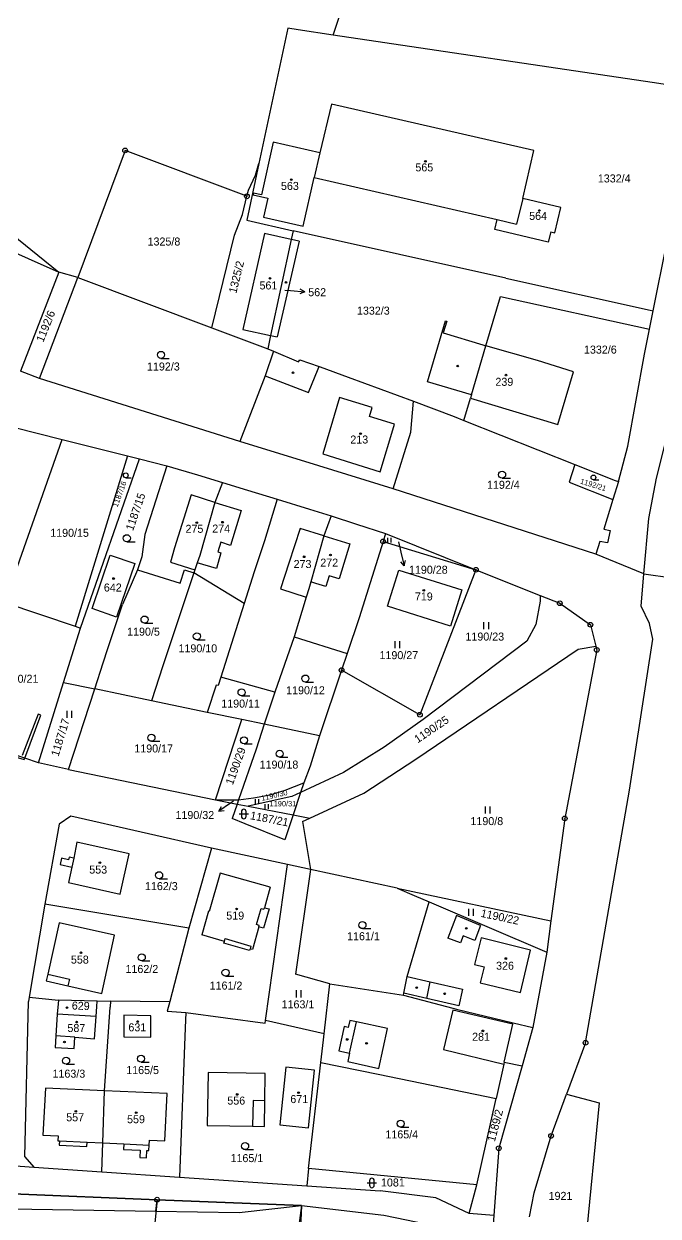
# Model space of a CAD drawing. Extents: x -820725 to -814908, y -1038210 to -1035296.
# Drawn here: x -818620.6 to -818485.9, y -1036853.6 to -1036600.3 of the extents above; entities that cross this region are included whole.
import ezdxf
from ezdxf.enums import TextEntityAlignment as Align

# ---------------------------------------------------------------- set-up
doc = ezdxf.new("R2010")
doc.units = 0
doc.header["$MEASUREMENT"] = 0
doc.linetypes.add('0_051C', pattern=[0])
for name, color, linetype in [('1029', 1, 'CONTINUOUS'), ('105', 1, 'CONTINUOUS'), ('18', 1, 'CONTINUOUS'), ('21800', 1, 'CONTINUOUS'), ('21900', 1, 'CONTINUOUS'), ('23700', 1, 'CONTINUOUS'), ('304', 1, 'CONTINUOUS'), ('306', 1, 'CONTINUOUS'), ('316', 1, 'CONTINUOUS'), ('402', 1, 'CONTINUOUS'), ('404', 1, 'CONTINUOUS')]:
    doc.layers.add(name, color=color, linetype=linetype)

# ---------------------------------------------------------------- blocks, each defined once
blk = doc.blocks.new('4_02$0')
at = {"layer": '404', "color": 255, "linetype": 'Continuous'}
blk.add_circle((-0.01, 0), 0.175, dxfattribs=at)
blk = doc.blocks.new('1029$1')
at = {"layer": '1029', "color": 6, "linetype": 'Continuous'}
for p, q in [((0, 3), (-0.5, 2)), ((0, 0), (0, 3)), ((0, 3), (0.5, 2))]:
    blk.add_line(p, q, dxfattribs=at)
blk = doc.blocks.new('3_04$3')
at = {"layer": '304', "color": 255, "linetype": 'Continuous'}
blk.add_line((0.01, 0), (1.76, 0), dxfattribs=at)
blk.add_circle((0.01, 0.75), 0.75, dxfattribs=at)
blk = doc.blocks.new('3_06$2')
at = {"layer": '306', "color": 255, "linetype": 'Continuous'}
for p, q in [((-0.51, 0), (-0.51, 1.5)), ((0.49, 0), (0.49, 1.5))]:
    blk.add_line(p, q, dxfattribs=at)
blk = doc.blocks.new('3_16$4')
at = {"layer": '316', "color": 255, "linetype": 'Continuous'}
for p, q in [((-1, 1), (1, 1)), ((-0.5, 1.5), (-0.5, 0.5)), ((0.5, 0.5), (0.5, 1.5))]:
    blk.add_line(p, q, dxfattribs=at)
for centre, start, end in [((0, 1.5), 0, 180), ((0, 0.5), 180, 359.9879)]:
    blk.add_arc(centre, 0.5, start, end, dxfattribs=at)
blk = doc.blocks.new('1_05$13')
at = {"layer": '105', "color": 3, "linetype": 'Continuous'}
for radius in [0.5, 0.0303]:
    blk.add_circle((0, 0), radius, dxfattribs=at)

msp = doc.modelspace()

# ---------------------------------------------------------------- linework, layer by layer
at = {"layer": '1029', "color": 255, "linetype": 'Continuous'}
for p, q in [((-818565.22, -1036656.83), (-818563.98, -1036656.94)), ((-818541.1, -1036710.3), (-818540.56, -1036712.49)), ((-818576.1, -1036765.45), (-818576.71, -1036765.85))]:
    msp.add_line(p, q, dxfattribs=at)
at = {"layer": '21800', "color": 255, "linetype": 'Continuous'}
for p, q in [((-818525.58, -1036679.07), (-818522.5, -1036668.67)), ((-818560.15, -1036678.61), (-818558.15, -1036673.6)), ((-818558.15, -1036673.6), (-818557.94, -1036673.07)), ((-818569.35, -1036675.08), (-818560.15, -1036678.61)), ((-818553.59, -1036679.64), (-818554.16, -1036681.55)), ((-818546.63, -1036681.78), (-818553.59, -1036679.64)), ((-818554.16, -1036681.55), (-818557.15, -1036691.66)), ((-818547.22, -1036683.68), (-818546.63, -1036681.78)), ((-818541.89, -1036685.33), (-818547.22, -1036683.68)), ((-818544.99, -1036695.45), (-818542.03, -1036685.8)), ((-818542.03, -1036685.8), (-818541.89, -1036685.33)), ((-818557.15, -1036691.66), (-818544.99, -1036695.45)), ((-818585.13, -1036700.37), (-818588.62, -1036711.63)), ((-818580.07, -1036701.99), (-818585.13, -1036700.37)), ((-818580.07, -1036701.99), (-818574.5, -1036703.67)), ((-818574.5, -1036703.67), (-818576.75, -1036711.1)), ((-818561.98, -1036707.46), (-818564.36, -1036714.87)), ((-818556.91, -1036709.08), (-818561.98, -1036707.46)), ((-818578.81, -1036710.41), (-818579.45, -1036712.48)), ((-818576.75, -1036711.1), (-818578.81, -1036710.41)), ((-818556.91, -1036709.08), (-818551.42, -1036710.75)), ((-818578.77, -1036712.69), (-818579.71, -1036715.96)), ((-818579.45, -1036712.48), (-818578.77, -1036712.69)), ((-818551.42, -1036710.75), (-818553.64, -1036718.17)), ((-818579.71, -1036715.96), (-818583.81, -1036714.8)), ((-818564.36, -1036714.87), (-818566.12, -1036720.34)), ((-818555.81, -1036717.52), (-818556.52, -1036719.8)), ((-818553.64, -1036718.17), (-818555.81, -1036717.52)), ((-818566.12, -1036720.34), (-818560.68, -1036722.08)), ((-818558.59, -1036719.15), (-818559.71, -1036718.8)), ((-818556.52, -1036719.8), (-818558.59, -1036719.15)), ((-818610.05, -1036777.54), (-818610.47, -1036779.4)), ((-818571.2, -1036791.64), (-818570.22, -1036788.21)), ((-818570.22, -1036788.21), (-818569.64, -1036788.37)), ((-818569.64, -1036788.37), (-818569.54, -1036788.04)), ((-818528.77, -1036789.67), (-818530.58, -1036794.52)), ((-818523.63, -1036791.84), (-818528.77, -1036789.67)), ((-818570.63, -1036791.8), (-818571.2, -1036791.64)), ((-818570.71, -1036792.09), (-818570.63, -1036791.8)), ((-818527.34, -1036794.01), (-818527.92, -1036795.51)), ((-818524.86, -1036794.98), (-818527.34, -1036794.01)), ((-818523.63, -1036791.84), (-818524.86, -1036794.98)), ((-818578.03, -1036795.2), (-818577.86, -1036794.62)), ((-818577.86, -1036794.62), (-818572.43, -1036796.19)), ((-818572.43, -1036796.19), (-818572.59, -1036796.76)), ((-818527.92, -1036795.51), (-818530.58, -1036794.52)), ((-818523.54, -1036794.46), (-818524.96, -1036800.11)), ((-818513.02, -1036797.1), (-818523.54, -1036794.46)), ((-818515.17, -1036806.07), (-818513.02, -1036797.1)), ((-818524.96, -1036800.11), (-818522.84, -1036800.64)), ((-818522.84, -1036800.64), (-818523.7, -1036804.04)), ((-818615.55, -1036802.2), (-818610.96, -1036803.24)), ((-818610.96, -1036803.24), (-818611.28, -1036804.65)), ((-818539.24, -1036802.68), (-818534.34, -1036803.78)), ((-818535.07, -1036807.31), (-818534.34, -1036803.78)), ((-818534.34, -1036803.78), (-818527.46, -1036805.34)), ((-818523.7, -1036804.04), (-818515.17, -1036806.07)), ((-818535.07, -1036807.31), (-818539.94, -1036806.2)), ((-818527.46, -1036805.34), (-818528.26, -1036808.87)), ((-818528.26, -1036808.87), (-818535.07, -1036807.31)), ((-818529.56, -1036809.8), (-818531.5, -1036818.19)), ((-818516.79, -1036812.79), (-818529.56, -1036809.8)), ((-818552.59, -1036813.29), (-818553.77, -1036818.47)), ((-818551.73, -1036813.46), (-818552.59, -1036813.29)), ((-818551.43, -1036812), (-818551.73, -1036813.46)), ((-818551.45, -1036818.92), (-818549.96, -1036812.3)), ((-818549.96, -1036812.3), (-818551.43, -1036812)), ((-818543.37, -1036813.68), (-818549.96, -1036812.3)), ((-818545.25, -1036822.23), (-818543.37, -1036813.68)), ((-818518.61, -1036820.84), (-818516.79, -1036812.79)), ((-818609.81, -1036815.58), (-818613.81, -1036815.28)), ((-818553.77, -1036818.47), (-818551.45, -1036818.92)), ((-818551.45, -1036818.92), (-818551.8, -1036820.7)), ((-818531.5, -1036818.19), (-818518.7, -1036821.27)), ((-818551.8, -1036820.7), (-818545.25, -1036822.23)), ((-818571.95, -1036829.02), (-818572.04, -1036834.45)), ((-818569.45, -1036829.06), (-818571.95, -1036829.02)), ((-818613.08, -1036837.59), (-818607.19, -1036837.87)), ((-818599.41, -1036838.23), (-818594.01, -1036838.48))]:
    msp.add_line(p, q, dxfattribs=at)
msp.add_lwpolyline([(-818588.62, -1036711.63), (-818589.48, -1036714.65), (-818584.31, -1036716.3)], dxfattribs=at)
at = {"layer": '21900', "color": 3, "linetype": 'Continuous'}
for p, q in [((-818554.91, -1036602.67), (-818531.57, -1036531.9)), ((-818564.59, -1036601.24), (-818570.72, -1036629.98)), ((-818562.37, -1036601.57), (-818564.59, -1036601.24)), ((-818554.91, -1036602.67), (-818562.37, -1036601.57)), ((-818487.16, -1036612.76), (-818554.91, -1036602.67)), ((-818667.24, -1036609.31), (-818613.18, -1036653.05)), ((-818477.6, -1036614.19), (-818487.16, -1036612.76)), ((-818555.32, -1036617.33), (-818557.75, -1036627.72)), ((-818512.35, -1036627.19), (-818555.32, -1036617.33)), ((-818567.7, -1036625.43), (-818570.19, -1036636.61)), ((-818557.75, -1036627.72), (-818567.7, -1036625.43)), ((-818599.12, -1036627.18), (-818609.13, -1036654.17)), ((-818573.27, -1036636.93), (-818599.12, -1036627.18)), ((-818557.75, -1036627.72), (-818558.97, -1036632.94)), ((-818514.64, -1036637.38), (-818512.35, -1036627.19)), ((-818570.72, -1036629.98), (-818573.28, -1036641.99)), ((-818571.43, -1036632.4), (-818570.72, -1036629.98)), ((-818572.95, -1036635.63), (-818571.43, -1036632.4)), ((-818561.34, -1036643.27), (-818558.97, -1036632.94)), ((-818558.97, -1036632.94), (-818520.11, -1036641.86)), ((-818574.23, -1036640.8), (-818573.27, -1036636.93)), ((-818573.27, -1036636.93), (-818572.95, -1036635.63)), ((-818571.83, -1036636.25), (-818571.93, -1036636.59)), ((-818571.93, -1036636.59), (-818568.82, -1036637.3)), ((-818570.19, -1036636.61), (-818571.83, -1036636.25)), ((-818647.47, -1036637.77), (-818613.18, -1036653.05)), ((-818568.82, -1036637.3), (-818569.74, -1036641.33)), ((-818514.64, -1036637.38), (-818515.98, -1036642.81)), ((-818506.58, -1036639.29), (-818514.64, -1036637.38)), ((-818507.9, -1036644.69), (-818506.58, -1036639.29)), ((-818575.86, -1036645.21), (-818574.23, -1036640.8)), ((-818573.28, -1036641.99), (-818563.46, -1036644.28)), ((-818569.74, -1036641.33), (-818561.34, -1036643.27)), ((-818520.6, -1036644.01), (-818520.11, -1036641.86)), ((-818520.11, -1036641.86), (-818515.98, -1036642.81)), ((-818563.46, -1036644.28), (-818563.84, -1036646.07)), ((-818518.27, -1036654.32), (-818563.46, -1036644.28)), ((-818509.25, -1036646.69), (-818520.6, -1036644.01)), ((-818508.73, -1036644.5), (-818509.25, -1036646.69)), ((-818508.73, -1036644.5), (-818507.9, -1036644.69)), ((-818580.71, -1036664.85), (-818575.86, -1036645.21)), ((-818569.5, -1036644.8), (-818574.13, -1036665.25)), ((-818563.84, -1036646.07), (-818569.5, -1036644.8)), ((-818563.84, -1036646.07), (-818568.22, -1036666.48)), ((-818562.14, -1036646.45), (-818566.8, -1036666.77)), ((-818562.14, -1036646.45), (-818563.84, -1036646.07)), ((-818487, -1036661.25), (-818484.11, -1036646.8)), ((-818613.18, -1036653.05), (-818621.32, -1036674.1)), ((-818617.29, -1036675.66), (-818609.13, -1036654.17)), ((-818609.13, -1036654.17), (-818613.18, -1036653.05)), ((-818609.13, -1036654.17), (-818580.71, -1036664.85)), ((-818518.27, -1036654.32), (-818487.59, -1036661.12)), ((-818487.78, -1036665.18), (-818487, -1036661.25)), ((-818487.59, -1036661.12), (-818487, -1036661.25)), ((-818580.71, -1036664.85), (-818568.83, -1036669.32)), ((-818534.9, -1036676.31), (-818531.08, -1036663.37)), ((-818530.78, -1036663.46), (-818531.57, -1036665.95)), ((-818531.08, -1036663.37), (-818530.78, -1036663.46)), ((-818574.13, -1036665.25), (-818568.22, -1036666.48)), ((-818568.22, -1036666.48), (-818568.83, -1036669.32)), ((-818568.22, -1036666.48), (-818566.8, -1036666.77)), ((-818531.57, -1036665.95), (-818523.17, -1036668.47)), ((-818488.84, -1036670.46), (-818487.78, -1036665.18)), ((-818567.59, -1036669.84), (-818569.35, -1036675.08)), ((-818568.83, -1036669.32), (-818567.59, -1036669.84)), ((-818567.59, -1036669.84), (-818562.27, -1036672.12)), ((-818523.17, -1036668.47), (-818522.5, -1036668.67)), ((-818511.53, -1036671.83), (-818522.5, -1036668.67)), ((-818562.27, -1036672.12), (-818561.99, -1036671.63)), ((-818561.99, -1036671.63), (-818557.94, -1036673.07)), ((-818503.87, -1036674.23), (-818511.53, -1036671.83)), ((-818492.33, -1036690.02), (-818488.84, -1036670.46)), ((-818617.29, -1036675.66), (-818621.32, -1036674.1)), ((-818557.94, -1036673.07), (-818557.69, -1036673.16)), ((-818557.69, -1036673.16), (-818551.72, -1036675.31)), ((-818507.26, -1036685.38), (-818503.87, -1036674.23)), ((-818486.27, -1036696.8), (-818480.27, -1036672.67)), ((-818574.73, -1036689.02), (-818617.29, -1036675.66)), ((-818569.35, -1036675.08), (-818574.73, -1036689.02)), ((-818551.72, -1036675.31), (-818537.91, -1036680.47)), ((-818525.58, -1036679.07), (-818534.9, -1036676.31)), ((-818527.2, -1036684.52), (-818525.8, -1036679.81)), ((-818525.58, -1036679.07), (-818525.8, -1036679.81)), ((-818525.8, -1036679.81), (-818507.26, -1036685.38)), ((-818538.43, -1036687.02), (-818537.91, -1036680.47)), ((-818537.91, -1036680.47), (-818529.27, -1036683.7)), ((-818529.27, -1036683.7), (-818527.2, -1036684.52)), ((-818527.2, -1036684.52), (-818503.62, -1036693.87)), ((-818622.81, -1036686), (-818612.49, -1036688.59)), ((-818542.2, -1036699.05), (-818538.43, -1036687.02)), ((-818624.66, -1036723.19), (-818612.49, -1036688.59)), ((-818612.49, -1036688.59), (-818598.64, -1036692.07)), ((-818557.95, -1036694.19), (-818574.73, -1036689.02)), ((-818494.37, -1036697.54), (-818492.33, -1036690.02)), ((-818598.64, -1036692.07), (-818609.73, -1036728.26)), ((-818608.57, -1036728.65), (-818596.04, -1036692.72)), ((-818598.64, -1036692.07), (-818596.04, -1036692.72)), ((-818596.04, -1036692.72), (-818590.28, -1036694.16)), ((-818590.28, -1036694.16), (-818594.92, -1036708.78)), ((-818590.28, -1036694.16), (-818583.76, -1036696.12)), ((-818542.2, -1036699.05), (-818557.95, -1036694.19)), ((-818503.62, -1036693.87), (-818504.85, -1036697.68)), ((-818503.62, -1036693.87), (-818495.03, -1036697.28)), ((-818583.76, -1036696.12), (-818578.41, -1036697.74)), ((-818578.41, -1036697.74), (-818580.07, -1036701.99)), ((-818578.41, -1036697.74), (-818573.13, -1036699.34)), ((-818504.85, -1036697.68), (-818495.53, -1036701.3)), ((-818494.37, -1036697.54), (-818495.53, -1036701.3)), ((-818495.03, -1036697.28), (-818494.37, -1036697.54)), ((-818487.88, -1036705.34), (-818486.27, -1036696.8)), ((-818573.13, -1036699.34), (-818566.81, -1036701.26)), ((-818499.13, -1036712.97), (-818542.2, -1036699.05)), ((-818580.07, -1036701.99), (-818583.28, -1036713.21)), ((-818566.81, -1036701.26), (-818569.49, -1036710.11)), ((-818566.81, -1036701.26), (-818559.99, -1036703.37)), ((-818495.53, -1036701.3), (-818497.49, -1036707.66)), ((-818559.99, -1036703.37), (-818555.36, -1036704.82)), ((-818555.36, -1036704.82), (-818556.91, -1036709.08)), ((-818555.36, -1036704.82), (-818550, -1036706.56)), ((-818488.96, -1036717.09), (-818487.88, -1036705.34)), ((-818550, -1036706.56), (-818543.82, -1036708.59)), ((-818497.49, -1036707.66), (-818496.12, -1036707.92)), ((-818496.12, -1036707.92), (-818496.67, -1036710.57)), ((-818594.92, -1036708.78), (-818595.56, -1036713.49)), ((-818569.49, -1036710.11), (-818571.69, -1036716.7)), ((-818556.91, -1036709.08), (-818559.71, -1036718.8)), ((-818544.34, -1036710.25), (-818549.43, -1036726.5)), ((-818543.82, -1036708.59), (-818544.34, -1036710.25)), ((-818544.34, -1036710.25), (-818524.62, -1036716.25)), ((-818543.82, -1036708.59), (-818524.62, -1036716.25)), ((-818498.29, -1036710.24), (-818499.13, -1036712.97)), ((-818496.67, -1036710.57), (-818498.29, -1036710.24)), ((-818488.96, -1036717.09), (-818499.13, -1036712.97)), ((-818595.56, -1036713.49), (-818596.5, -1036716.29)), ((-818583.81, -1036714.8), (-818584.31, -1036716.3)), ((-818583.28, -1036713.21), (-818583.81, -1036714.8)), ((-818596.5, -1036716.29), (-818599.68, -1036723.62)), ((-818596.5, -1036716.29), (-818587.4, -1036719.13)), ((-818584.52, -1036716.93), (-818591.11, -1036736.66)), ((-818587.4, -1036719.13), (-818586.51, -1036716.27)), ((-818586.51, -1036716.27), (-818584.52, -1036716.93)), ((-818584.31, -1036716.3), (-818584.52, -1036716.93)), ((-818573.81, -1036723.41), (-818584.52, -1036716.93)), ((-818571.69, -1036716.7), (-818573.81, -1036723.41)), ((-818524.62, -1036716.25), (-818536.53, -1036747.05)), ((-818524.62, -1036716.25), (-818510.98, -1036721.7)), ((-818489.51, -1036723.98), (-818488.96, -1036717.09)), ((-818488.96, -1036717.09), (-818482.98, -1036717.94)), ((-818560.14, -1036720.29), (-818560.68, -1036722.08)), ((-818559.71, -1036718.8), (-818560.14, -1036720.29)), ((-818560.68, -1036722.08), (-818563.21, -1036730.49)), ((-818510.98, -1036722.9), (-818511.91, -1036727.9)), ((-818510.98, -1036721.7), (-818510.98, -1036722.9)), ((-818510.98, -1036721.7), (-818506.81, -1036723.36)), ((-818624.66, -1036723.19), (-818609.73, -1036728.26)), ((-818602.82, -1036732.98), (-818599.68, -1036723.62)), ((-818573.81, -1036723.41), (-818578.77, -1036739.08)), ((-818506.81, -1036723.36), (-818500.31, -1036727.93)), ((-818487.78, -1036727.64), (-818489.51, -1036723.98)), ((-818549.43, -1036726.5), (-818551.96, -1036734.06)), ((-818511.91, -1036727.9), (-818513.84, -1036731.43)), ((-818500.31, -1036727.93), (-818499.14, -1036732.52)), ((-818487.08, -1036731), (-818487.78, -1036727.64)), ((-818612.19, -1036740.2), (-818608.57, -1036728.65)), ((-818609.73, -1036728.26), (-818608.57, -1036728.65)), ((-818563.21, -1036730.49), (-818567.3, -1036742.28)), ((-818563.21, -1036730.49), (-818551.96, -1036734.06)), ((-818603.77, -1036736.04), (-818602.82, -1036732.98)), ((-818537.4, -1036756.51), (-818502.94, -1036733.1)), ((-818513.84, -1036731.43), (-818535.84, -1036748.08)), ((-818498.95, -1036733.27), (-818505.76, -1036769.08)), ((-818502.94, -1036733.1), (-818499.14, -1036732.52)), ((-818499.14, -1036732.52), (-818498.95, -1036733.27)), ((-818492.03, -1036763.11), (-818487.08, -1036731)), ((-818551.96, -1036734.06), (-818553.14, -1036737.57)), ((-818605.58, -1036741.58), (-818603.77, -1036736.04)), ((-818591.11, -1036736.66), (-818593.5, -1036744.1)), ((-818553.14, -1036737.57), (-818557.81, -1036751.51)), ((-818536.53, -1036747.05), (-818553.14, -1036737.57)), ((-818617.53, -1036757.26), (-818612.19, -1036740.2)), ((-818612.19, -1036740.2), (-818605.58, -1036741.58)), ((-818579.79, -1036740.77), (-818581.68, -1036746.56)), ((-818579.36, -1036740.86), (-818579.79, -1036740.77)), ((-818578.77, -1036739.08), (-818579.36, -1036740.86)), ((-818567.3, -1036742.28), (-818578.77, -1036739.08)), ((-818611.16, -1036758.69), (-818605.58, -1036741.58)), ((-818593.5, -1036744.1), (-818605.58, -1036741.58)), ((-818567.3, -1036742.28), (-818569.61, -1036749.07)), ((-818581.68, -1036746.56), (-818593.5, -1036744.1)), ((-818574.35, -1036748.09), (-818581.68, -1036746.56)), ((-818579.92, -1036765.16), (-818574.35, -1036748.09)), ((-818569.61, -1036749.07), (-818574.35, -1036748.09)), ((-818535.84, -1036748.08), (-818544.11, -1036753.91)), ((-818617.53, -1036757.26), (-818636.44, -1036750.85)), ((-818569.61, -1036749.07), (-818571.32, -1036754.38)), ((-818557.81, -1036751.51), (-818569.61, -1036749.07)), ((-818557.81, -1036751.51), (-818559.85, -1036757.96)), ((-818571.32, -1036754.38), (-818575.03, -1036765.11)), ((-818544.11, -1036753.91), (-818552.78, -1036759.36)), ((-818611.16, -1036758.69), (-818617.53, -1036757.26)), ((-818559.85, -1036757.96), (-818561.19, -1036761.53)), ((-818548.45, -1036763.69), (-818537.4, -1036756.51)), ((-818611.16, -1036758.69), (-818579.92, -1036765.16)), ((-818552.78, -1036759.36), (-818561.86, -1036763.54)), ((-818568.34, -1036764.09), (-818565.1, -1036763.07)), ((-818565.1, -1036763.07), (-818561.19, -1036761.53)), ((-818561.86, -1036763.54), (-818563.73, -1036764.4)), ((-818561.86, -1036763.54), (-818563.46, -1036768.35)), ((-818561.19, -1036761.53), (-818561.86, -1036763.54)), ((-818501.34, -1036816.75), (-818492.03, -1036763.11)), ((-818579.92, -1036765.16), (-818575.03, -1036765.11)), ((-818579.92, -1036765.16), (-818575.35, -1036766.05)), ((-818575.35, -1036766.05), (-818576.4, -1036769.09)), ((-818575.03, -1036765.11), (-818575.35, -1036766.05)), ((-818575.35, -1036766.05), (-818572.98, -1036766.51)), ((-818575.03, -1036765.11), (-818571.86, -1036764.7)), ((-818563.73, -1036764.4), (-818572.98, -1036766.51)), ((-818571.86, -1036764.7), (-818568.34, -1036764.09)), ((-818559.93, -1036769.03), (-818548.45, -1036763.69)), ((-818610.63, -1036768.62), (-818613.13, -1036770.28)), ((-818580.76, -1036775.43), (-818610.63, -1036768.62)), ((-818572.98, -1036766.51), (-818563.46, -1036768.35)), ((-818563.46, -1036768.35), (-818565.22, -1036773.6)), ((-818563.46, -1036768.35), (-818559.93, -1036769.03)), ((-818613.13, -1036770.28), (-818616.15, -1036787.26)), ((-818573.65, -1036770.22), (-818576.4, -1036769.09)), ((-818565.22, -1036773.6), (-818573.65, -1036770.22)), ((-818561.43, -1036769.73), (-818559.93, -1036769.03)), ((-818561.43, -1036769.73), (-818559.75, -1036779.93)), ((-818505.76, -1036769.08), (-818508.68, -1036790.87)), ((-818609.35, -1036774.1), (-818610.05, -1036777.54)), ((-818598.23, -1036776.59), (-818609.35, -1036774.1)), ((-818580.76, -1036775.43), (-818585.62, -1036792.37)), ((-818564.64, -1036778.88), (-818580.76, -1036775.43)), ((-818612.62, -1036777.53), (-818612.92, -1036778.85)), ((-818612.92, -1036778.85), (-818610.47, -1036779.4)), ((-818611.16, -1036777.87), (-818612.62, -1036777.53)), ((-818611.03, -1036777.32), (-818611.16, -1036777.87)), ((-818610.05, -1036777.54), (-818611.03, -1036777.32)), ((-818600.18, -1036785.19), (-818598.23, -1036776.59)), ((-818569.3, -1036811.99), (-818564.64, -1036778.88)), ((-818559.75, -1036779.93), (-818564.64, -1036778.88)), ((-818610.47, -1036779.4), (-818611.17, -1036782.7)), ((-818578.96, -1036780.68), (-818581.29, -1036788.83)), ((-818568.3, -1036783.7), (-818578.96, -1036780.68)), ((-818559.75, -1036779.93), (-818562.96, -1036802.2)), ((-818541.38, -1036783.87), (-818559.75, -1036779.93)), ((-818611.17, -1036782.7), (-818600.18, -1036785.19)), ((-818568.3, -1036783.7), (-818569.54, -1036788.04)), ((-818541.38, -1036783.87), (-818508.68, -1036790.87)), ((-818541.38, -1036783.87), (-818537.77, -1036785.42)), ((-818537.77, -1036785.42), (-818534.56, -1036786.79)), ((-818616.15, -1036787.26), (-818619.49, -1036807.08)), ((-818585.62, -1036792.37), (-818616.15, -1036787.26)), ((-818581.43, -1036788.79), (-818582.84, -1036793.82)), ((-818581.29, -1036788.83), (-818581.43, -1036788.79)), ((-818568.56, -1036788.32), (-818569.73, -1036792.37)), ((-818569.54, -1036788.04), (-818568.56, -1036788.32)), ((-818539.24, -1036802.68), (-818534.56, -1036786.79)), ((-818534.56, -1036786.79), (-818509.57, -1036797.48)), ((-818613.11, -1036791.25), (-818615.55, -1036802.2)), ((-818601.37, -1036793.9), (-818613.11, -1036791.25)), ((-818508.68, -1036790.87), (-818509.57, -1036797.48)), ((-818604.09, -1036806.27), (-818601.37, -1036793.9)), ((-818585.62, -1036792.37), (-818589.63, -1036807.97)), ((-818578.03, -1036795.2), (-818582.84, -1036793.82)), ((-818570.71, -1036792.09), (-818572.09, -1036796.9)), ((-818569.73, -1036792.37), (-818570.71, -1036792.09)), ((-818578.14, -1036795.59), (-818578.03, -1036795.2)), ((-818572.71, -1036797.16), (-818578.14, -1036795.59)), ((-818572.59, -1036796.76), (-818572.71, -1036797.16)), ((-818572.09, -1036796.9), (-818572.59, -1036796.76)), ((-818509.57, -1036797.48), (-818512.55, -1036813.51)), ((-818615.55, -1036802.2), (-818615.87, -1036803.61)), ((-818615.87, -1036803.61), (-818611.28, -1036804.65)), ((-818555.64, -1036804.21), (-818562.96, -1036802.2)), ((-818556.86, -1036814.87), (-818555.64, -1036804.21)), ((-818555.64, -1036804.21), (-818540, -1036806.6)), ((-818539.94, -1036806.2), (-818539.24, -1036802.68)), ((-818611.28, -1036804.65), (-818604.09, -1036806.27)), ((-818540, -1036806.6), (-818539.94, -1036806.2)), ((-818540, -1036806.6), (-818529.55, -1036809.38)), ((-818620.45, -1036840.99), (-818619.65, -1036808)), ((-818619.49, -1036807.08), (-818619.65, -1036808)), ((-818619.49, -1036807.08), (-818613.25, -1036807.66)), ((-818613.32, -1036808.44), (-818613.52, -1036810.63)), ((-818613.25, -1036807.66), (-818613.32, -1036808.44)), ((-818605.08, -1036807.87), (-818613.25, -1036807.66)), ((-818605.3, -1036811.17), (-818605.16, -1036809)), ((-818605.16, -1036809), (-818605.08, -1036807.87)), ((-818605.08, -1036807.87), (-818602.21, -1036807.82)), ((-818603.48, -1036826.94), (-818602.29, -1036809.2)), ((-818602.21, -1036807.82), (-818602.29, -1036809.2)), ((-818602.21, -1036807.82), (-818589.63, -1036807.97)), ((-818589.63, -1036807.97), (-818590.16, -1036810.05)), ((-818613.52, -1036810.63), (-818613.81, -1036815.28)), ((-818605.3, -1036811.17), (-818613.52, -1036810.63)), ((-818605.61, -1036815.87), (-818605.3, -1036811.17)), ((-818599.37, -1036810.9), (-818599.39, -1036815.51)), ((-818593.63, -1036811.03), (-818599.37, -1036810.9)), ((-818593.65, -1036815.54), (-818593.63, -1036811.03)), ((-818590.16, -1036810.05), (-818586.23, -1036810.29)), ((-818586.23, -1036810.29), (-818586.36, -1036813.56)), ((-818586.23, -1036810.29), (-818569.38, -1036812.55)), ((-818529.55, -1036809.38), (-818528.73, -1036809.6)), ((-818528.73, -1036809.6), (-818516.7, -1036812.5)), ((-818586.36, -1036813.56), (-818587.58, -1036845.26)), ((-818569.38, -1036812.55), (-818569.3, -1036811.99)), ((-818556.86, -1036814.87), (-818569.3, -1036811.99)), ((-818516.7, -1036812.5), (-818512.55, -1036813.51)), ((-818512.55, -1036813.51), (-818514.8, -1036821.66)), ((-818613.81, -1036815.28), (-818613.96, -1036817.71)), ((-818609.97, -1036817.98), (-818609.81, -1036815.58)), ((-818609.81, -1036815.58), (-818605.61, -1036815.87)), ((-818599.39, -1036815.51), (-818593.65, -1036815.54)), ((-818557.55, -1036820.91), (-818557.01, -1036816.14)), ((-818557.01, -1036816.14), (-818556.86, -1036814.87)), ((-818501.34, -1036816.75), (-818505.37, -1036827.63)), ((-818613.96, -1036817.71), (-818609.97, -1036817.98)), ((-818565, -1036821.92), (-818566.25, -1036834.16)), ((-818558.92, -1036822.57), (-818565, -1036821.92)), ((-818560.15, -1036843.47), (-818557.55, -1036820.91)), ((-818557.55, -1036820.91), (-818545.4, -1036823.41)), ((-818518.7, -1036821.27), (-818520.34, -1036828.59)), ((-818514.8, -1036821.66), (-818519.77, -1036839.14)), ((-818518.61, -1036820.84), (-818518.7, -1036821.27)), ((-818518.61, -1036820.84), (-818514.8, -1036821.66)), ((-818581.5, -1036823.08), (-818581.7, -1036834.29)), ((-818569.35, -1036823.29), (-818581.5, -1036823.08)), ((-818569.45, -1036829.06), (-818569.35, -1036823.29)), ((-818560.21, -1036834.8), (-818558.92, -1036822.57)), ((-818545.4, -1036823.41), (-818520.34, -1036828.59)), ((-818616.02, -1036826.37), (-818616.61, -1036836.35)), ((-818603.48, -1036826.94), (-818616.02, -1036826.37)), ((-818603.84, -1036838.02), (-818603.48, -1036826.94)), ((-818590.22, -1036827.55), (-818603.48, -1036826.94)), ((-818590.7, -1036837.54), (-818590.22, -1036827.55)), ((-818569.54, -1036834.5), (-818569.45, -1036829.06)), ((-818524.46, -1036846.92), (-818520.34, -1036828.59)), ((-818508.67, -1036836.53), (-818505.37, -1036827.63)), ((-818505.37, -1036827.63), (-818498.42, -1036829.48)), ((-818498.42, -1036829.48), (-818502.92, -1036875.13)), ((-818581.7, -1036834.29), (-818572.04, -1036834.45)), ((-818572.04, -1036834.45), (-818569.54, -1036834.5)), ((-818566.25, -1036834.16), (-818560.21, -1036834.8)), ((-818616.61, -1036836.35), (-818613.33, -1036836.5)), ((-818613.33, -1036836.5), (-818613.38, -1036837.58)), ((-818512.22, -1036848.62), (-818508.67, -1036836.53)), ((-818613.38, -1036837.58), (-818613.08, -1036837.59)), ((-818613.08, -1036837.59), (-818613.13, -1036838.49)), ((-818613.13, -1036838.49), (-818607.23, -1036838.77)), ((-818607.23, -1036838.77), (-818607.19, -1036837.87)), ((-818607.19, -1036837.87), (-818603.84, -1036838.02)), ((-818604.04, -1036844.13), (-818603.84, -1036838.02)), ((-818603.84, -1036838.02), (-818599.41, -1036838.23)), ((-818599.41, -1036838.23), (-818599.46, -1036839.4)), ((-818599.46, -1036839.4), (-818595.91, -1036839.56)), ((-818595.91, -1036839.56), (-818595.99, -1036841.11)), ((-818594.59, -1036841.17), (-818594.51, -1036839.63)), ((-818594.51, -1036839.63), (-818594.07, -1036839.65)), ((-818594.07, -1036839.65), (-818594.01, -1036838.48)), ((-818594.01, -1036838.48), (-818593.96, -1036837.4)), ((-818593.96, -1036837.4), (-818590.7, -1036837.54)), ((-818519.77, -1036839.14), (-818520.81, -1036853.4)), ((-818620.45, -1036840.99), (-818618.51, -1036843.14)), ((-818595.99, -1036841.11), (-818594.59, -1036841.17)), ((-818629.48, -1036842.39), (-818618.51, -1036843.14)), ((-818618.51, -1036843.14), (-818604.04, -1036844.13)), ((-818604.04, -1036844.13), (-818587.58, -1036845.26)), ((-818560.15, -1036843.47), (-818560.56, -1036847.11)), ((-818524.46, -1036846.92), (-818560.15, -1036843.47)), ((-818587.58, -1036845.26), (-818560.56, -1036847.11)), ((-818560.56, -1036847.11), (-818544.96, -1036848.18)), ((-818526.05, -1036853), (-818524.46, -1036846.92)), ((-818623, -1036848.81), (-818592.32, -1036850.07)), ((-818533.12, -1036849.71), (-818544.96, -1036848.18)), ((-818526.05, -1036853), (-818533.12, -1036849.71)), ((-818513.24, -1036853.74), (-818512.22, -1036848.62)), ((-818592.32, -1036850.07), (-818600.5, -1036931.23)), ((-818592.32, -1036850.07), (-818561.65, -1036851.33)), ((-818561.65, -1036851.33), (-818563.23, -1036862.62)), ((-818561.65, -1036851.33), (-818562.8, -1036873.96)), ((-818561.65, -1036851.33), (-818544.16, -1036853.34)), ((-818544.16, -1036853.34), (-818534.92, -1036855.3)), ((-818520.81, -1036853.4), (-818526.05, -1036853)), ((-818520.81, -1036853.4), (-818521.55, -1036863.42))]:
    msp.add_line(p, q, dxfattribs=at)
for points in [[(-818522.5, -1036668.67), (-818519.41, -1036658.19), (-818487.78, -1036665.18)], [(-818602.28, -1036713.15), (-818597.07, -1036714.92), (-818600.94, -1036726.3), (-818606.14, -1036724.52), (-818602.28, -1036713.15)], [(-818543.41, -1036724.02), (-818541.02, -1036716.36), (-818527.65, -1036720.55), (-818530.02, -1036728.21), (-818543.41, -1036724.02)]]:
    msp.add_lwpolyline(points, dxfattribs=at)
at = {"layer": '23700', "color": 255, "linetype": '0_051C'}
msp.add_lwpolyline([(-818635.67, -1036752.22), (-818620.56, -1036756.54), (-818620.45, -1036756.27), (-818617.04, -1036747.16), (-818617.6, -1036746.94), (-818620.98, -1036755.7)], dxfattribs=at)
for points in [[(-818623, -1036848.81), (-818623.33, -1036852.02), (-818592.57, -1036852.53), (-818592.32, -1036850.07), (-818623, -1036848.81)], [(-818592.32, -1036850.07), (-818592.57, -1036852.53), (-818574.93, -1036852.82), (-818561.65, -1036851.33), (-818592.32, -1036850.07)]]:
    msp.add_lwpolyline(points, close=True, dxfattribs=at)

# ---------------------------------------------------------------- block references
at = {"layer": '1029', "color": 0, "linetype": 'ByBlock'}
for p, rotation in [((-818563.98, -1036656.94), 265), ((-818540.56, -1036712.49), 194), ((-818576.71, -1036765.85), 124)]:
    msp.add_blockref('1029$1', p, dxfattribs=dict(at, rotation=rotation))
at = {"layer": '105', "color": 0, "linetype": 'ByBlock'}
for p in [(-818599.12, -1036627.18), (-818573.27, -1036636.93), (-818544.34, -1036710.25), (-818524.62, -1036716.25), (-818506.81, -1036723.36), (-818500.31, -1036727.93), (-818498.95, -1036733.27), (-818553.14, -1036737.57), (-818536.53, -1036747.05), (-818505.76, -1036769.08), (-818501.34, -1036816.75), (-818508.67, -1036836.53), (-818519.77, -1036839.14), (-818592.32, -1036850.07)]:
    msp.add_blockref('1_05$13', p, dxfattribs=at)
at = {"layer": '304', "color": 0, "linetype": 'ByBlock'}
for p in [(-818591.52, -1036671.36), (-818519.07, -1036696.81), (-818598.77, -1036710.31), (-818595.01, -1036727.59), (-818583.9, -1036731.14), (-818560.85, -1036740.12), (-818574.41, -1036743.06), (-818593.54, -1036752.7), (-818573.88, -1036753.24), (-818566.32, -1036756.09), (-818591.91, -1036781.9), (-818548.73, -1036792.49), (-818595.6, -1036799.35), (-818577.81, -1036802.59), (-818595.75, -1036820.87), (-818611.66, -1036821.3), (-818540.63, -1036834.67), (-818573.65, -1036839.44)]:
    msp.add_blockref('3_04$3', p, dxfattribs=at)
at = {"layer": '304', "color": 0, "linetype": 'ByBlock', "xscale": 0.67, "yscale": 0.67, "zscale": 0.67}
for p in [(-818598.99, -1036696.7), (-818499.67, -1036697.15)]:
    msp.add_blockref('3_04$3', p, dxfattribs=at)
at = {"layer": '306', "color": 0, "linetype": 'ByBlock', "xscale": 0.67, "yscale": 0.67, "zscale": 0.67}
for p in [(-818542.98, -1036710.5), (-818571.07, -1036765.99), (-818569.03, -1036767.07)]:
    msp.add_blockref('3_06$2', p, dxfattribs=at)
at = {"layer": '306', "color": 0, "linetype": 'ByBlock'}
for p in [(-818522.4, -1036728.9), (-818541.29, -1036732.9), (-818610.91, -1036747.71), (-818522.11, -1036768.05), (-818525.6, -1036789.79), (-818562.24, -1036807.09)]:
    msp.add_blockref('3_06$2', p, dxfattribs=at)
at = {"layer": '316', "color": 0, "linetype": 'ByBlock'}
for p in [(-818573.92, -1036769.14), (-818546.72, -1036847.52)]:
    msp.add_blockref('3_16$4', p, dxfattribs=at)
at = {"layer": '402', "color": 0, "linetype": 'ByBlock'}
for p in [(-818563.45, -1036674.42), (-818528.48, -1036672.98), (-818526.66, -1036792.44), (-818537.18, -1036805.02), (-818531.25, -1036806.34), (-818612, -1036816.58), (-818551.94, -1036816.04), (-818547.84, -1036816.86)]:
    msp.add_blockref('4_02$0', p, dxfattribs=at)
at = {"layer": '404', "color": 0, "linetype": 'ByBlock'}
for p in [(-818535.33, -1036629.5), (-818563.83, -1036633.38), (-818511.15, -1036639.94), (-818568.34, -1036654.36), (-818564.93, -1036655.22), (-818518.23, -1036674.91), (-818549.11, -1036687.35), (-818583.9, -1036706.25), (-818578.43, -1036706.16), (-818555.51, -1036713.13), (-818561.09, -1036713.5), (-818601.57, -1036718.12), (-818535.69, -1036720.63), (-818604.47, -1036778.48), (-818575.43, -1036788.32), (-818608.5, -1036797.62), (-818518.26, -1036798.85), (-818611.44, -1036809.28), (-818609.41, -1036812.35), (-818596.44, -1036812.23), (-818523.13, -1036814.21), (-818575.31, -1036827.71), (-818562.29, -1036827.34), (-818609.58, -1036831.31), (-818596.76, -1036831.6)]:
    msp.add_blockref('4_02$0', p, dxfattribs=at)

# ---------------------------------------------------------------- texts
at = {"layer": '18', "color": 255, "linetype": 'Continuous'}
for s, height, p in [('565', 1.7, (-818535.58, -1036632.14)), ('563', 1.7, (-818564.13, -1036636.08)), ('1332/4', 1.7, (-818495.26, -1036634.49)), ('564', 1.7, (-818511.42, -1036642.45)), ('1325/8', 1.7, (-818590.88, -1036647.89)), ('561', 1.7, (-818568.69, -1036657.22)), ('1332/3', 1.7, (-818546.41, -1036662.57)), ('1332/6', 1.7, (-818498.2, -1036670.85)), ('1192/3', 1.7, (-818591, -1036674.44)), ('239', 1.7, (-818518.59, -1036677.69)), ('213', 1.7, (-818549.4, -1036689.95)), ('1192/4', 1.7, (-818518.79, -1036699.57)), ('1190/15', 1.7, (-818610.92, -1036709.77)), ('275', 1.7, (-818584.4, -1036708.92)), ('274', 1.7, (-818578.72, -1036708.87)), ('273', 1.7, (-818561.45, -1036716.4)), ('272', 1.7, (-818555.78, -1036716.1)), ('642', 1.7, (-818601.74, -1036721.39)), ('719', 1.7, (-818535.69, -1036723.29)), ('1190/5', 1.7, (-818595.22, -1036730.77)), ('1190/23', 1.7, (-818522.74, -1036731.81)), ('1190/10', 1.7, (-818583.68, -1036734.31)), ('1190/27', 1.7, (-818540.99, -1036735.76)), ('1190/21', 1.7, (-818621.64, -1036740.77)), ('1190/12', 1.7, (-818560.82, -1036743.22)), ('1190/11', 1.7, (-818574.6, -1036746.05)), ('1190/17', 1.7, (-818593.06, -1036755.58)), ('1190/18', 1.7, (-818566.45, -1036759)), ('1190/31', 1.14, (-818565.61, -1036766.86)), ('1190/8', 1.7, (-818522.31, -1036771.01)), ('553', 1.7, (-818604.84, -1036781.31)), ('1162/3', 1.7, (-818591.43, -1036784.82)), ('519', 1.7, (-818575.74, -1036791.08)), ('1161/1', 1.7, (-818548.51, -1036795.46)), ('558', 1.7, (-818608.74, -1036800.43)), ('1162/2', 1.7, (-818595.57, -1036802.42)), ('326', 1.7, (-818518.45, -1036801.73)), ('1161/2', 1.7, (-818577.7, -1036805.95)), ('1163/1', 1.7, (-818562.42, -1036809.94)), ('587', 1.7, (-818609.48, -1036814.96)), ('631', 1.7, (-818596.53, -1036814.81)), ('281', 1.7, (-818523.54, -1036816.82)), ('1165/5', 1.7, (-818595.41, -1036823.9)), ('1163/3', 1.7, (-818611.07, -1036824.66)), ('556', 1.7, (-818575.52, -1036830.38)), ('557', 1.7, (-818609.74, -1036833.93)), ('559', 1.7, (-818596.81, -1036834.34)), ('1165/4', 1.7, (-818540.37, -1036837.56)), ('1165/1', 1.7, (-818573.26, -1036842.6)), ('1081', 1.7, (-818542.26, -1036847.78)), ('1921', 1.7, (-818506.66, -1036850.62))]:
    msp.add_text(s, height=height, dxfattribs=at).set_placement(p, align=Align.BOTTOM_CENTER)
for s, height, rotation, p in [('1325/2', 1.7, 76, (-818574.18, -1036654.4)), ('1192/6', 1.7, 68, (-818614.74, -1036665.03)), ('1187/16', 1.14, 70, (-818599.45, -1036700.49)), ('1192/21', 1.14, 343, (-818499.97, -1036699.08)), ('1187/15', 1.7, 71, (-818595.63, -1036704.37)), ('1187/17', 1.7, 73, (-818611.59, -1036752.26)), ('1190/25', 1.7, 34, (-818533.3, -1036751.28)), ('1190/29', 1.7, 70, (-818574.38, -1036758.41)), ('1190/30', 1.14, 13, (-818567.24, -1036765.06)), ('1187/21', 1.7, 349, (-818568.74, -1036770.51)), ('1190/22', 1.7, 348, (-818519.8, -1036791.32)), ('629', 1.7, 358, (-818608.59, -1036810.24)), ('1189/2', 1.7, 75, (-818519.23, -1036834.66))]:
    msp.add_text(s, height=height, rotation=rotation, dxfattribs=at).set_placement(p, align=Align.BOTTOM_CENTER)
for s, p in [('562', (-818560.23, -1036656.45)), ('1190/28', (-818538.84, -1036715.4))]:
    msp.add_text(s, height=1.7, dxfattribs=at).set_placement(p, align=Align.TOP_LEFT)
msp.add_text('1190/32', height=1.7, dxfattribs=at).set_placement((-818580.21, -1036767.51), align=Align.TOP_RIGHT)
msp.add_text('671', height=1.7, dxfattribs=at).set_placement((-818564.04, -1036830.06), align=Align.BOTTOM_LEFT)

doc.saveas('drawing.dxf')
